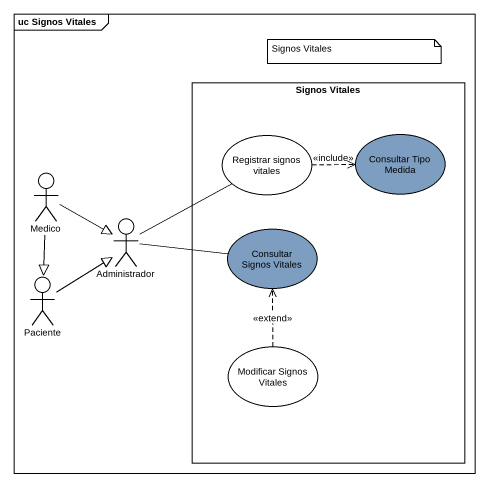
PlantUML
@startuml
mainframe uc Signos Vitales
rectangle "Signos Vitales" as Signos_Vitales {
  usecase "Registrar signos vitales" as Registrar_signos_vitales
  usecase "Consultar Tipo Medida" as Consultar_Tipo_Medida #7D9EC0
  usecase "Consultar Signos Vitales" as Consultar_Signos_Vitales #7D9EC0
  usecase "Modificar Signos Vitales" as Modificar_Signos_Vitales
}
actor Medico
actor Administrador
actor Paciente
Registrar_signos_vitales .right.> Consultar_Tipo_Medida : <<include>>
Medico -right-|> Administrador
Medico --|> Paciente
Administrador -up- Registrar_signos_vitales
Administrador -right- Consultar_Signos_Vitales
Paciente -up-|> Administrador
Modificar_Signos_Vitales .up.> Consultar_Signos_Vitales : <<extend>>
note as N1
  Signos Vitales
end note
@enduml
